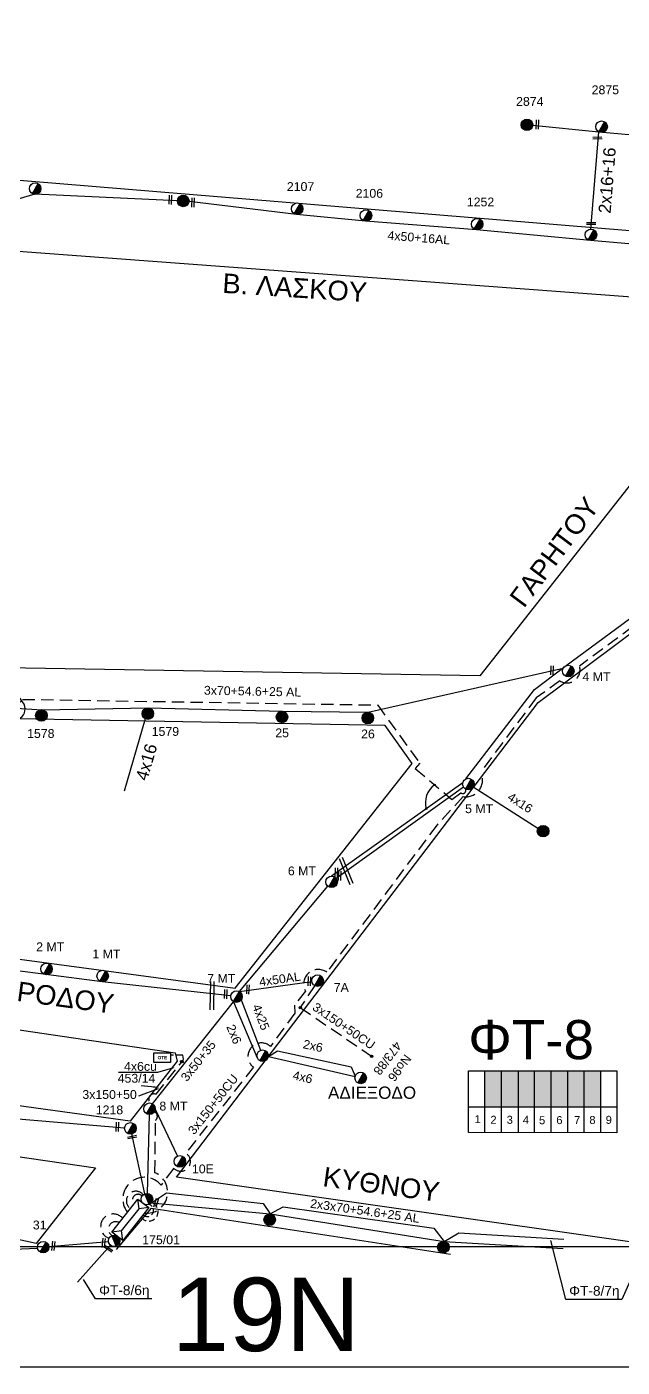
# Model space of a CAD drawing. Header units: millimetres. Extents: x 1421 to 7149, y 883 to 1925.
# Drawn here: x 6405.1 to 6526.7, y 887.4 to 1161.2 of the extents above; entities that cross this region are included whole.
import ezdxf
from ezdxf import colors
from ezdxf.entities.mleader import LeaderData, LeaderLine
from ezdxf.enums import TextEntityAlignment as Align
from ezdxf.math import Vec2, Vec3

# ---------------------------------------------------------------- set-up
doc = ezdxf.new("R2010")
doc.units = ezdxf.units.MM
doc.linetypes.add('DASHED', pattern=[19.05, 12.7, -6.35])
for name, color, linetype in [('2x16+16', 7, 'Continuous'), ('2x6', 7, 'SYN_LINE'), ('3x150+35', 7, 'DASHED'), ('3x48+35+16_5', 7, 'Continuous'), ('4x6', 7, 'SYN_LINE'), ('Pillar', 7, 'Continuous'), ('Pillar OTE', 7, 'Continuous'), ('Άγνωστα', 7, 'Continuous'), ('Γυμνά εναέρια ΧΤ (3Φ) 4x50AL', 7, 'Continuous'), ('Γυμνά εναέρια ΧΤ και ΦΟΠ (3Φ)   4x50+16AL', 7, 'Continuous'), ('Εναέρια παροχή ΧΤ 4x16', 7, 'SYN_LINE'), ('Εναέρια παροχή ΧΤ 4x25', 7, 'SYN_LINE'), ('Επιγραφές - Σχήματα', 7, 'Continuous'), ('Καλωδια Χ.Τ. 3x50+35', 7, 'Continuous'), ('Καλώδια ΧΤ   3x150+50CU', 7, 'DASHED'), ('Καλώδια ΧΤ   3x150AL+50CU', 7, 'DASHED'), ('Μηχανική τομή', 7, 'Continuous'), ('Στύλος Ξύλινος', 7, 'Continuous'), ('Στύλος Ξύλινος @ 1', 7, 'Continuous'), ('Στύλος ΦΜ', 7, 'Continuous'), ('Στύλος ΦΜ @ 1', 7, 'Continuous'), ('Συνδέσεις', 7, 'Continuous'), ('Συνεστραμμένα ΧΤ   3x70+54.6+25 AL', 7, 'SYN_LINE'), ('Τομή', 7, 'Continuous'), ('Υποσταθμός εναέριος 2 στύλων', 7, 'Continuous'), ('Υποσταθμός πόλεως', 7, 'Continuous'), ('Υπόβαθρο ΔΕΗ', 7, 'Continuous'), ('Υπόγεια καλώδια Παροχών ΧΤ   4x50AL', 7, 'DASHED'), ('Υπόγεια καλώδια Παροχών ΧΤ   4x6', 7, 'DASHED')]:
    doc.layers.add(name, color=color, linetype=linetype)
doc.styles.add('arial', font='ARIAL.TTF')
doc.styles.get("Standard").update_dxf_attribs({"font": 'ARIAL.TTF'})
doc.linetypes.add('SYN_LINE', pattern='A,0.5,-0.0001,["/\\/\\/\\/",Standard,S=0.1,R=0,X=0,Y=-0.05],-0.25', length=0.7501)
doc.dimstyles.new('ISO-25', dxfattribs={"dimtxt": 2.5, "dimasz": 2.5, "dimexe": 1.25, "dimexo": 0.625, "dimtad": 1, "dimtxsty": 'Standard', "dimcen": 2.5, "dimadec": 0, "dimazin": 0, "dimtfac": 1, "dimtmove": 0, "dimatfit": 3, "dimfxl": 1, "dimarcsym": 0})

# ---------------------------------------------------------------- blocks, each defined once
blk = doc.blocks.new('ΥΠΑΡΧΩΝ ΤΣΙΜΕΝΤΕΝΙΟΣ ΣΤΥΛΟΣ')
at = {"layer": 'Στύλος ΦΜ'}
blk.add_hatch(color=256, dxfattribs=at).paths.add_polyline_path([(-1.29, -2.28, 0.574793), (2.62, 0, 0.268822), (1.3, 2.27)])
blk.add_line((-1.29, -2.28), (1.3, 2.27), dxfattribs=at)
blk.add_circle((0, 0), 2.62, dxfattribs=at)
at = {"layer": 'Στύλος ΦΜ', "flags": 4}
for tag, p in [('ΤΥΠΟΣ', (-4.91, 3.03)), ('ΑΡΙΘΜΟΣ', (-4.68, 8.05))]:
    blk.add_attdef(tag, p, '', height=4, dxfattribs=at)
blk = doc.blocks.new('ΥΠΑΡΧΩΝ ΞΥΛΙΝΟΣ ΣΤΥΛΟΣ')
at = {"layer": 'Στύλος Ξύλινος'}
h = blk.add_hatch(color=256, dxfattribs=at)
h.paths.add_polyline_path([(-2.62, 0, 0.270008), (-1.29, -2.28), (1.3, 2.27, 0.576266)])
h.paths.add_polyline_path([(-1.29, -2.28, 0.574793), (2.62, 0, 0.268822), (1.3, 2.27)])
blk.add_line((-1.29, -2.28), (1.3, 2.27), dxfattribs=at)
blk.add_circle((0, 0), 2.62, dxfattribs=at)
at = {"layer": 'Στύλος Ξύλινος', "flags": 4}
for tag, p in [('ΑΡΙΘΜΟΣ', (-4.91, 8.6)), ('ΤΥΠΟΣ', (-4.85, 3.39))]:
    blk.add_attdef(tag, p, '', height=4, dxfattribs=at)
blk = doc.blocks.new('ΥΠΟΣΤΑΘΜΟΣ ΕΝΑΕΡΙΟΣ ΕΠΙ 2 ΣΤΥΛΩΝ')
at = {"layer": 'Υποσταθμός εναέριος 2 στύλων', "linetype": 'Continuous'}
for points in [[(-11.97, -2.11, 0.574793), (-8.45, -0.07, 0.268822), (-9.64, 1.98)], [(9.68, -2.15, 0.574793), (13.19, -0.1, 0.268822), (12.01, 1.95)]]:
    blk.add_hatch(color=256, dxfattribs=at).paths.add_polyline_path(points)
for p, q in [((-11.97, -2.11), (-9.64, 1.98)), ((9.68, -2.15), (12.01, 1.95))]:
    blk.add_line(p, q, dxfattribs=at)
for centre in [(-10.81, -0.07), (10.84, -0.1)]:
    blk.add_circle(centre, 2.36, dxfattribs=at)
at = {"layer": 'Υποσταθμός πόλεως', "linetype": 'Continuous', "ltscale": 40}
blk.add_lwpolyline([(-8.57, 2.82), (8.57, 2.82), (8.57, -2.82), (-8.57, -2.82)], close=True, dxfattribs=at)
for points in [[(-5.75, 0), (-8.57, 2.82)], [(-8.57, -2.82), (-5.75, 0)], [(-5.75, 0), (5.75, 0)], [(5.75, 0), (8.57, 2.82)], [(8.57, -2.82), (5.75, 0)]]:
    blk.add_lwpolyline(points, dxfattribs=at)
at = {"layer": 'Υποσταθμός εναέριος 2 στύλων', "ltscale": 40, "flags": 1}
for tag, p in [('ΜΕΤΑΣΧΗΜΑΤΙΣΜΟΣ', (14.09, 2.51)), ('ΙΣΧΥΣ', (14.07, -0.28)), ('ΑΡΙΘΜΟΣ', (14.19, -3))]:
    blk.add_attdef(tag, p, '', height=1.8, dxfattribs=at)
blk = doc.blocks.new('_ΣΥΝΔΕΣΗ')
at = {"layer": 'Συνδέσεις', "linetype": 'SYN_LINE', "ltscale": 40}
blk.add_hatch(color=256, dxfattribs=at).paths.add_polyline_path([(0.5, -0.01, 1), (-0.5, -0.01, 1)])
at = {"layer": 'Συνδέσεις'}
blk.add_circle((0, -0.01), 0.5, dxfattribs=at)
blk = doc.blocks.new('ΜΗΧΑΝΙΚΗ ΤΟΜΗ')
at = {"layer": 'Μηχανική τομή', "ltscale": 40}
for p, q in [((-3.7, 1.2), (3.9, 1.2)), ((3.9, -0.4), (-3.7, -0.4))]:
    blk.add_line(p, q, dxfattribs=at)
blk = doc.blocks.new('ΤΟΜΗ')
at = {"layer": 'Τομή', "ltscale": 40}
for p, q in [((10.9, 0.2), (-12.1, 0.2)), ((10.9, -2.6), (-12.1, -2.6))]:
    blk.add_line(p, q, dxfattribs=at)
blk = doc.blocks.new('PILLAR ΟΤΕ')
at = {"layer": 'Pillar OTE', "ltscale": 40}
blk.add_lwpolyline([(-3.31, 2.02), (3.39, 2.02), (3.39, -1.99), (-3.31, -1.99)], close=True, dxfattribs=at)
at = {"layer": 'Pillar OTE', "insert": (-1.81, 0.71), "char_height": 1.3575, "width": 109.961, "attachment_point": 1}
blk.add_mtext('{\\fArial|b1|i0|c161|p34;OTE}', dxfattribs=at)
blk = doc.blocks.new('TSONTA XT1')
at = {"ltscale": 40}
h = blk.add_hatch(color=256, dxfattribs=at)
h.dxf.hatch_style = 1
h.paths.add_polyline_path([(595.96, 2487.66), (597.07, 2488.77), (595.96, 2489.87), (594.85, 2488.77)])
blk.add_lwpolyline([(594.85, 2488.77), (595.96, 2489.87), (597.07, 2488.77), (595.96, 2487.66)], close=True, dxfattribs=at)

msp = doc.modelspace()

# ---------------------------------------------------------------- hatches: boundary and pattern name
at = {"layer": 'Pillar', "linetype": 'DASHED', "lineweight": -3, "ltscale": 0.2}
h = msp.add_hatch(color=85, dxfattribs=at)
h.dxf.hatch_style = 1
h.paths.add_polyline_path([(6498.63, 940.58), (6502.02, 940.58), (6502.02, 947.95), (6498.63, 947.95)])
h = msp.add_hatch(color=27, dxfattribs=at)
h.dxf.hatch_style = 1
h.paths.add_polyline_path([(6505.44, 947.94), (6502.05, 947.94), (6502.05, 940.56), (6505.44, 940.56)])
h = msp.add_hatch(color=30, dxfattribs=at)
h.dxf.hatch_style = 1
h.paths.add_polyline_path([(6505.47, 940.5), (6508.77, 940.5), (6508.77, 947.87), (6505.48, 947.87)])
h = msp.add_hatch(color=5, dxfattribs=at)
h.dxf.hatch_style = 1
h.paths.add_polyline_path([(6512.12, 947.95), (6508.74, 947.95), (6508.74, 940.57), (6512.12, 940.57)])
h = msp.add_hatch(color=2, dxfattribs=at)
h.dxf.hatch_style = 1
h.paths.add_polyline_path([(6512.15, 940.57), (6515.54, 940.57), (6515.54, 947.94), (6512.15, 947.94)])
h = msp.add_hatch(color=133, dxfattribs=at)
h.dxf.hatch_style = 1
h.paths.add_polyline_path([(6519.02, 947.89), (6515.58, 947.89), (6515.58, 940.52), (6519.02, 940.52)])
h = msp.add_hatch(color=1, dxfattribs=at)
h.dxf.hatch_style = 1
h.paths.add_polyline_path([(6522.24, 947.94), (6518.86, 947.94), (6518.86, 940.56), (6522.24, 940.56)])

# ---------------------------------------------------------------- linework, layer by layer
at = {"lineweight": -3, "ltscale": 0.1}
for points in [[(4932.72, 1917.4), (7149.36, 1917.4), (7149.36, 887.4), (4932.72, 887.4)], [(5038.25, 1899.55), (6989.1, 1899.55), (6989.1, 911.99), (5038.25, 911.99)]]:
    msp.add_lwpolyline(points, close=True, dxfattribs=at)
at = {"layer": '2x16+16', "color": 1, "lineweight": -3, "ltscale": 0.2}
for points in [[(6521.88, 1139.63), (6508.39, 1141.02)], [(6520.29, 1119.85), (6521.89, 1139.73)], [(6521.89, 1139.73), (6535.06, 1138.57)]]:
    msp.add_lwpolyline(points, dxfattribs=at)
at = {"layer": '2x6', "color": 1, "linetype": 'SYN_LINE', "lineweight": -3, "ltscale": 10}
msp.add_lwpolyline([(6447.35, 962.05), (6452.18, 950.56)], dxfattribs=at)
at = {"layer": '2x6', "color": 1, "linetype": 'SYN_LINE', "lineweight": -3, "ltscale": 20}
msp.add_lwpolyline([(6454.43, 950.84), (6456.28, 952.04), (6471.33, 948.77), (6472.17, 946.85)], dxfattribs=at)
at = {"layer": '3x150+35', "color": 30, "lineweight": -3, "ltscale": 0.1}
msp.add_arc((6430.01, 919.15), 1.91, 216.0174, 73.466, dxfattribs=at)
at = {"layer": '3x150+35', "color": 133, "lineweight": -3, "ltscale": 0.1}
msp.add_arc((6429.75, 919.43), 1.25, 225.4232, 74.1876, dxfattribs=at)
at = {"layer": '3x48+35+16_5', "color": 6, "lineweight": -3, "ltscale": 0.2}
msp.add_lwpolyline([(6446.76, 963.25), (6420.48, 966.11), (6409, 967.57), (6385.76, 970.62), (6369.89, 972.73), (6353.51, 974.92), (6332.76, 977.45), (6313.4, 980.32), (6300.52, 981.83), (6275.08, 985.46), (6249.59, 989.36)], dxfattribs=at)
at = {"layer": '4x6', "color": 1, "linetype": 'SYN_LINE', "lineweight": -3, "ltscale": 20}
msp.add_lwpolyline([(6454.43, 950.84), (6472.14, 946.74)], dxfattribs=at)
at = {"layer": 'Pillar', "lineweight": -3, "ltscale": 40}
for points in [[(6495.27, 935.31), (6495.27, 947.95), (6525.6, 947.95), (6525.6, 935.28), (6495.27, 935.31)], [(6498.6, 935.31), (6498.6, 947.95)], [(6502.04, 935.3), (6502.04, 947.95)], [(6505.48, 935.3), (6505.48, 947.95)], [(6508.78, 935.29), (6508.78, 947.95)], [(6512.16, 935.29), (6512.16, 947.95)], [(6515.56, 935.29), (6515.56, 947.95)], [(6518.9, 935.28), (6518.9, 947.95)], [(6522.28, 935.28), (6522.28, 947.95)], [(6495.27, 940.59), (6525.6, 940.56)]]:
    msp.add_lwpolyline(points, dxfattribs=at)
at = {"layer": 'Άγνωστα', "lineweight": -3, "ltscale": 0.1}
for p, q in [((6515.14, 901.22), (6512.08, 913.25)), ((6531.25, 911.63), (6526.61, 901.22)), ((6419.17, 901.34), (6416.73, 905.33)), ((6430.65, 901.34), (6419.17, 901.34)), ((6526.61, 901.22), (6515.14, 901.22))]:
    msp.add_line(p, q, dxfattribs=at)
at = {"layer": 'Άγνωστα', "color": 1, "lineweight": -3, "ltscale": 0.2}
msp.add_lwpolyline([(6429.75, 922.9), (6430.14, 939)], dxfattribs=at)
at = {"layer": 'Άγνωστα', "color": 1, "linetype": 'DASHED', "lineweight": -3, "ltscale": 0.2}
msp.add_arc((6427.39, 921.39), 1.95, 39.4745, 235.1645, dxfattribs=at)
at = {"layer": 'Άγνωστα', "lineweight": -3, "ltscale": 0.1}
msp.add_spline([(6399.48, 1017.55), (6404.27, 1023.29), (6402.53, 1024.56), (6402.72, 1023.31), (6404.18, 1023.48)], degree=3, dxfattribs=at)
at = {"layer": 'Γυμνά εναέρια ΧΤ (3Φ) 4x50AL', "color": 85, "lineweight": -3, "ltscale": 0.2}
msp.add_lwpolyline([(6494.77, 1007.56), (6508.74, 1025.83), (6514.95, 1030.51), (6538.76, 1048.08), (6566.45, 1068.46), (6621.32, 1107.54)], dxfattribs=at)
at = {"layer": 'Γυμνά εναέρια ΧΤ (3Φ) 4x50AL', "color": 1, "lineweight": -3, "ltscale": 0.2}
msp.add_lwpolyline([(6448.51, 964.1), (6463.32, 966.19)], dxfattribs=at)
at = {"layer": 'Γυμνά εναέρια ΧΤ και ΦΟΠ (3Φ)   4x50+16AL', "color": 27, "lineweight": -3, "ltscale": 0.2}
for p, q in [((6407.31, 911.66), (6398.85, 911.29)), ((6408.47, 911.92), (6408.46, 911.92)), ((6421.79, 912.99), (6409.64, 912.01))]:
    msp.add_line(p, q, dxfattribs=at)
at = {"layer": 'Γυμνά εναέρια ΧΤ και ΦΟΠ (3Φ)   4x50+16AL', "color": 1, "linetype": 'Continuous', "lineweight": -3, "ltscale": 0.2}
for points in [[(6435.88, 1125.61), (6406.78, 1126.94), (6380.28, 1119.23), (6343.46, 1104.41)], [(6622.45, 1109.39), (6594.93, 1111.39), (6564.4, 1113.7), (6538.91, 1115.88), (6520.18, 1117.5), (6496.95, 1119.68), (6474.27, 1121.44), (6460.2, 1122.82), (6438.26, 1125.44)]]:
    msp.add_lwpolyline(points, dxfattribs=at)
at = {"layer": 'Γυμνά εναέρια ΧΤ και ΦΟΠ (3Φ)   4x50+16AL', "color": 85, "lineweight": -3, "ltscale": 0.2}
for points in [[(6425.1, 936.24), (6393.62, 938.9), (6380.61, 940.59), (6355.29, 943.88), (6328, 947.93), (6295.06, 952.4), (6265.28, 957.73), (6231.68, 961.51), (6194.94, 968.3)], [(6429.2, 922.82), (6426.53, 935.03)]]:
    msp.add_lwpolyline(points, dxfattribs=at)
at = {"layer": 'Γυμνά εναέρια ΧΤ και ΦΟΠ (3Φ)   4x50+16AL', "color": 2, "lineweight": -3, "ltscale": 0.2}
msp.add_lwpolyline([(6422.21, 912.3), (6415.44, 904.74)], dxfattribs=at)
at = {"layer": 'Γυμνά εναέρια ΧΤ και ΦΟΠ (3Φ)   4x50+16AL', "color": 85, "linetype": 'DASHED', "lineweight": -3, "ltscale": 0.2}
msp.add_arc((6427.82, 921.57), 1.14, 43.4055, 225.9941, dxfattribs=at)
at = {"layer": 'Γυμνά εναέρια ΧΤ και ΦΟΠ (3Φ)   4x50+16AL', "color": 27, "linetype": 'DASHED', "lineweight": -3, "ltscale": 0.2}
msp.add_arc((6422.75, 916.15), 2.55, 40.0576, 250.3828, dxfattribs=at)
at = {"layer": 'Γυμνά εναέρια ΧΤ και ΦΟΠ (3Φ)   4x50+16AL', "color": 2, "linetype": 'DASHED', "lineweight": -3, "ltscale": 0.2}
msp.add_arc((6423.28, 915.61), 1.51, 60.7608, 238.9375, dxfattribs=at)
at = {"layer": 'Εναέρια παροχή ΧΤ 4x16', "color": 27, "lineweight": -3, "ltscale": 10}
msp.add_lwpolyline([(6429.26, 1019.85), (6424.98, 1005.01)], dxfattribs=at)
at = {"layer": 'Εναέρια παροχή ΧΤ 4x16', "color": 85, "linetype": 'Continuous', "lineweight": -3, "ltscale": 0.2}
msp.add_lwpolyline([(6509.46, 997.4), (6496.26, 1005.86)], dxfattribs=at)
at = {"layer": 'Εναέρια παροχή ΧΤ 4x25', "color": 85, "lineweight": -3, "ltscale": 10}
for points in [[(6494.11, 1006.74), (6467.31, 987.7)], [(6494.29, 1005.84), (6468.31, 987.21)]]:
    msp.add_lwpolyline(points, dxfattribs=at)
at = {"layer": 'Εναέρια παροχή ΧΤ 4x25', "color": 1, "linetype": 'SYN_LINE', "lineweight": -3, "ltscale": 10}
msp.add_lwpolyline([(6448.91, 962.42), (6452.84, 952.12)], dxfattribs=at)
at = {"layer": 'Καλωδια Χ.Τ. 3x50+35', "color": 1, "lineweight": -3, "ltscale": 0.2}
for points in [[(6448.51, 964.1), (6466.59, 985.62)], [(6430.75, 941.2), (6447.35, 962.05)]]:
    msp.add_lwpolyline(points, dxfattribs=at)
at = {"layer": 'Καλώδια ΧΤ   3x150+50CU', "color": 5, "linetype": 'DASHED', "lineweight": -3, "ltscale": 0.2}
msp.add_lwpolyline([(6623.29, 1107.6, -0.568475), (6621.23, 1106.34), (6614.96, 1102.44), (6569.54, 1069.35, -0.807158), (6565.11, 1065.74), (6542.15, 1048.79, -0.644122), (6538.01, 1045.46), (6517.95, 1030.57, -0.691884), (6513.96, 1027.55), (6509.13, 1024.11), (6497.73, 1008.9, -0.630582), (6494.19, 1003.95), (6488.88, 998.18), (6466.36, 968.07, 0.796056), (6461.99, 964.23), (6459.8, 961.37), (6459.87, 959.68), (6454.84, 952.92, 1.060663), (6451.41, 948.67), (6437.56, 931.11, -1.137485), (6435.12, 928.02), (6432.54, 924.6, 0.987053), (6425.68, 919.04)], format="xyb", dxfattribs=at)
at = {"layer": 'Καλώδια ΧΤ   3x150+50CU', "color": 1, "linetype": 'DASHED', "lineweight": -3, "ltscale": 0.2}
msp.add_lwpolyline([(6463.91, 965.33), (6460.95, 960.85), (6475.49, 950.92)], dxfattribs=at)
at = {"layer": 'Καλώδια ΧΤ   3x150AL+50CU', "color": 85, "linetype": 'DASHED', "lineweight": -3, "ltscale": 0.2}
msp.add_lwpolyline([(6279.3, 1033.59, -0.735611), (6278.7, 1032.45), (6278.53, 1025.79), (6476.75, 1022.64), (6485.34, 1010.73), (6484.4, 1009.65), (6491.92, 1003.33), (6493.72, 1004.72, 0.836321), (6494.68, 1005.47)], format="xyb", dxfattribs=at)
at = {"layer": 'Καλώδια ΧΤ   3x150AL+50CU', "color": 1, "lineweight": -3, "ltscale": 0.2}
for points in [[(6430.32, 941.35, -0.817443), (6431.5, 943.13), (6436.67, 949.63)], [(6429.12, 918.86, 0.858346), (6431.28, 927.11), (6431.41, 937.81, 0.519394), (6431.19, 939.6)]]:
    msp.add_lwpolyline(points, format="xyb", dxfattribs=at)
at = {"layer": 'Συνεστραμμένα ΧΤ   3x70+54.6+25 AL', "color": 27, "lineweight": -3, "ltscale": 20}
msp.add_lwpolyline([(6283.4, 1024.21), (6307.45, 1023.87), (6327.51, 1023.5), (6366.17, 1023.01), (6396.55, 1022.41), (6408.23, 1021.68), (6429.9, 1022.05), (6457.33, 1021.37), (6474.79, 1021.16), (6514.63, 1030.13)], dxfattribs=at)
at = {"layer": 'Συνεστραμμένα ΧΤ   3x70+54.6+25 AL', "color": 1, "lineweight": -3, "ltscale": 10}
msp.add_lwpolyline([(6431.34, 940.12), (6435.86, 930.51)], dxfattribs=at)
at = {"layer": 'Συνεστραμμένα ΧΤ   3x70+54.6+25 AL', "color": 133, "lineweight": -3, "ltscale": 20}
msp.add_lwpolyline([(6430.56, 920.98), (6433.67, 922.98), (6453.36, 920.82), (6454.81, 918.69), (6457.44, 920.12), (6488.22, 915.79), (6490.34, 913.08), (6493.34, 914.84), (6514.76, 913.54)], dxfattribs=at)
at = {"layer": 'Συνεστραμμένα ΧΤ   3x70+54.6+25 AL', "color": 30, "lineweight": -3, "ltscale": 20}
msp.add_lwpolyline([(6430.56, 920.98), (6454.81, 918.69), (6490.34, 913.08), (6514.63, 911.64)], dxfattribs=at)
at = {"layer": 'Υπόβαθρο ΔΕΗ', "lineweight": -3, "ltscale": 0.2}
for points in [[(6656.98, 1143.34), (6598.4, 1113.72), (6392.83, 1130.66, 0.064612), (6400.55, 1170.31, 0.137377), (6395.76, 1192.56), (6466.85, 1211.52), (6656.98, 1143.34)], [(6251.62, 1032.73, -0.641343), (6251.62, 1048.74), (6381.35, 1116.94), (6562.49, 1103.45)]]:
    msp.add_lwpolyline(points, format="xyb", dxfattribs=at)
for points in [[(6564.35, 1099.05), (6539.42, 1081.67), (6497.6, 1028.59), (6251.62, 1032.73)], [(6530.16, 912.71), (6435.65, 926.18), (6509.49, 1023.14), (6567.01, 1066.13), (6582.78, 1051.17)], [(6407.06, 912.66), (6313.73, 933.02), (6300.7, 924.27), (6181.82, 937.03), (6191.24, 961.35), (6419.13, 928.11), (6407.06, 912.66)], [(6423.44, 911.45), (6430.56, 919.88), (6491.62, 910.45)]]:
    msp.add_lwpolyline(points, dxfattribs=at)
for points in [[(6478.29, 1018.48), (6215.55, 1023.24), (6206.24, 997.29), (6447.69, 964.8), (6483.81, 1010.7)], [(6435.38, 951.61), (6435.79, 949.92), (6426.2, 937.63), (6195.12, 969.52), (6201.53, 986.15)]]:
    msp.add_lwpolyline(points, close=True, dxfattribs=at)
at = {"layer": 'Υπόβαθρο ΔΕΗ', "lineweight": -3}
msp.add_arc((6490.86, 1002.73), 4.37, 124.7756, 196.9533, dxfattribs=at)
at = {"layer": 'Υπόγεια καλώδια Παροχών ΧΤ   4x6', "color": 1, "linetype": 'DASHED', "ltscale": 0.1}
msp.add_lwpolyline([(6436.97, 950.07), (6437.14, 950.33), (6436.95, 951.11), (6434.44, 951.11)], dxfattribs=at)

# ---------------------------------------------------------------- block references
at = {"layer": 'Pillar OTE', "xscale": 0.5, "yscale": 0.5, "zscale": 0.5}
msp.add_blockref('PILLAR ΟΤΕ', (6432.73, 950.6), dxfattribs=at)
at = {"layer": 'Μηχανική τομή', "lineweight": -3}
for p, xscale, yscale, zscale, rotation in [((6509.22, 1141.23), 0.2500000000000124, 0.2500000000000124, 0.2500000000000124, 267.6485671368781), ((6521.62, 1138.54), 0.2500000000000271, 0.2500000000000271, 0.2500000000000271, 181.1727211049952), ((6434.33, 1125.87), 0.2500000000000124, 0.2500000000000124, 0.2500000000000124, 267.6485671368781), ((6438.93, 1125.28), 0.2500000000000124, 0.2500000000000124, 0.2500000000000124, 267.6485671368781), ((6520.38, 1121.08), 0.24999999999967, 0.24999999999967, 0.24999999999967, 178.8186023020033), ((6512.23, 1029.74), 0.2500000000000124, 0.2500000000000124, 0.2500000000000124, 267.6485671368781), ((6468.23, 988.44), 0.2500000000000124, 0.2500000000000124, 0.2500000000000124, 267.6485671368781), ((6468.87, 987.8), 0.2500000000000124, 0.2500000000000124, 0.2500000000000124, 267.6485671368781), ((6462.68, 966.24), 0.2500000000000124, 0.2500000000000124, 0.2500000000000124, 267.6485671368781), ((6445.62, 963.64), 0.2500000000000124, 0.2500000000000124, 0.2500000000000124, 267.6485671368781), ((6450.15, 964.59), 0.2500000000000124, 0.2500000000000124, 0.2500000000000124, 267.6485671368781), ((6423.49, 936.53), 0.2500000000000124, 0.2500000000000124, 0.2500000000000124, 267.6485671368781), ((6426.63, 934.5), 0.249999999999995, 0.249999999999995, 0.249999999999995, 191.3615319057388), ((6431.45, 921.03), 0.2500000000002955, 0.2500000000002955, 0.2500000000002955, 253.9230006498492), ((6410.63, 912.13), 0.250000000000208, 0.250000000000208, 0.250000000000208, 84.3788264927295), ((6420.93, 912.72), 0.250000000000208, 0.250000000000208, 0.250000000000208, 84.3788264927295), ((6421.73, 911.52), 0.2500000000004147, 0.2500000000004147, 0.2500000000004147, 327.2115296107436)]:
    msp.add_blockref('ΜΗΧΑΝΙΚΗ ΤΟΜΗ', p, dxfattribs=dict(at, xscale=xscale, yscale=yscale, zscale=zscale, rotation=rotation))
at = {"layer": 'Στύλος Ξύλινος @ 1', "lineweight": -3, "ltscale": 40}
ref = msp.add_blockref('ΥΠΑΡΧΩΝ ΞΥΛΙΝΟΣ ΣΤΥΛΟΣ', (6507.22, 1141.14), dxfattribs=dict(at, xscale=0.4499999999998181, yscale=0.4499999999998181, zscale=0.4499999999998181))
ref.add_attrib('ΑΡΙΘΜΟΣ', '2874', (6505.01, 1145.01), dxfattribs={"layer": 'Στύλος Ξύλινος', "height": 1.8, "flags": 4})
at = {"layer": 'Στύλος Ξύλινος @ 1', "lineweight": -3, "ltscale": 40, "xscale": 0.4499999999998181, "yscale": 0.4499999999998181, "zscale": 0.4499999999998181}
for p in [(6437.06, 1125.58), (6510.52, 996.88), (6454.7, 917.52), (6490.16, 911.92)]:
    msp.add_blockref('ΥΠΑΡΧΩΝ ΞΥΛΙΝΟΣ ΣΤΥΛΟΣ', p, dxfattribs=at)
at = {"layer": 'Στύλος Ξύλινος @ 1', "lineweight": -3, "ltscale": 40}
ref = msp.add_blockref('ΥΠΑΡΧΩΝ ΞΥΛΙΝΟΣ ΣΤΥΛΟΣ', (6408.11, 1020.51), dxfattribs=dict(at, xscale=0.4499999999998181, yscale=0.4499999999998181, zscale=0.4499999999998181))
ref.add_attrib('ΑΡΙΘΜΟΣ', '1578', (6405.18, 1015.92), dxfattribs={"layer": 'Στύλος Ξύλινος', "height": 1.8, "flags": 4})
ref = msp.add_blockref('ΥΠΑΡΧΩΝ ΞΥΛΙΝΟΣ ΣΤΥΛΟΣ', (6429.84, 1020.87), dxfattribs=dict(at, xscale=0.4499999999998181, yscale=0.4499999999998181, zscale=0.4499999999998181))
ref.add_attrib('ΑΡΙΘΜΟΣ', '1579', (6430.62, 1016.34), dxfattribs={"layer": 'Στύλος Ξύλινος', "height": 1.8, "flags": 4})
ref = msp.add_blockref('ΥΠΑΡΧΩΝ ΞΥΛΙΝΟΣ ΣΤΥΛΟΣ', (6457.22, 1020.2), dxfattribs=dict(at, xscale=0.4499999999998181, yscale=0.4499999999998181, zscale=0.4499999999998181))
ref.add_attrib('ΑΡΙΘΜΟΣ', '25', (6455.85, 1016.05), dxfattribs={"layer": 'Στύλος Ξύλινος', "height": 1.8, "flags": 4})
ref = msp.add_blockref('ΥΠΑΡΧΩΝ ΞΥΛΙΝΟΣ ΣΤΥΛΟΣ', (6474.74, 1019.98), dxfattribs=dict(at, xscale=0.4499999999998181, yscale=0.4499999999998181, zscale=0.4499999999998181))
ref.add_attrib('ΑΡΙΘΜΟΣ', '26', (6473.37, 1015.83), dxfattribs={"layer": 'Στύλος Ξύλινος', "height": 1.8, "flags": 4})
at = {"layer": 'Στύλος ΦΜ @ 1', "lineweight": -3, "ltscale": 40}
ref = msp.add_blockref('ΥΠΑΡΧΩΝ ΤΣΙΜΕΝΤΕΝΙΟΣ ΣΤΥΛΟΣ', (6522.47, 1140.75), dxfattribs=dict(at, xscale=0.4499999999998181, yscale=0.4499999999998181, zscale=0.4499999999998181))
ref.add_attrib('ΑΡΙΘΜΟΣ', '2875', (6520.43, 1147.38), dxfattribs={"layer": 'Στύλος ΦΜ', "height": 1.8, "flags": 4})
at = {"layer": 'Στύλος ΦΜ @ 1', "lineweight": -3, "ltscale": 40, "xscale": 0.4499999999998181, "yscale": 0.4499999999998181, "zscale": 0.4499999999998181}
for p in [(6406.84, 1128.11), (6520.29, 1118.67), (6453.27, 951.02), (6473.28, 946.47)]:
    msp.add_blockref('ΥΠΑΡΧΩΝ ΤΣΙΜΕΝΤΕΝΙΟΣ ΣΤΥΛΟΣ', p, dxfattribs=at)
at = {"layer": 'Στύλος ΦΜ @ 1', "lineweight": -3, "ltscale": 40}
ref = msp.add_blockref('ΥΠΑΡΧΩΝ ΤΣΙΜΕΝΤΕΝΙΟΣ ΣΤΥΛΟΣ', (6460.31, 1123.99), dxfattribs=dict(at, xscale=0.4499999999998181, yscale=0.4499999999998181, zscale=0.4499999999998181))
ref.add_attrib('ΑΡΙΘΜΟΣ', '2107', (6458.21, 1127.62), dxfattribs={"layer": 'Στύλος ΦΜ', "height": 1.8, "flags": 4})
ref = msp.add_blockref('ΥΠΑΡΧΩΝ ΤΣΙΜΕΝΤΕΝΙΟΣ ΣΤΥΛΟΣ', (6474.36, 1122.62), dxfattribs=dict(at, xscale=0.4499999999998181, yscale=0.4499999999998181, zscale=0.4499999999998181))
ref.add_attrib('ΑΡΙΘΜΟΣ', '2106', (6472.26, 1126.24), dxfattribs={"layer": 'Στύλος ΦΜ', "height": 1.8, "flags": 4})
ref = msp.add_blockref('ΥΠΑΡΧΩΝ ΤΣΙΜΕΝΤΕΝΙΟΣ ΣΤΥΛΟΣ', (6497.06, 1120.85), dxfattribs=dict(at, xscale=0.4499999999998181, yscale=0.4499999999998181, zscale=0.4499999999998181))
ref.add_attrib('ΑΡΙΘΜΟΣ', '1252', (6494.95, 1124.48), dxfattribs={"layer": 'Στύλος ΦΜ', "height": 1.8, "flags": 4})
ref = msp.add_blockref('ΥΠΑΡΧΩΝ ΤΣΙΜΕΝΤΕΝΙΟΣ ΣΤΥΛΟΣ', (6515.66, 1029.57), dxfattribs=dict(at, xscale=0.4499999999998181, yscale=0.4499999999998181, zscale=0.4499999999998181))
ref.add_attrib('ΑΡΙΘΜΟΣ', '4 MT', (6518.56, 1027.52), dxfattribs={"layer": 'Στύλος ΦΜ', "height": 1.8, "flags": 4})
ref = msp.add_blockref('ΥΠΑΡΧΩΝ ΤΣΙΜΕΝΤΕΝΙΟΣ ΣΤΥΛΟΣ', (6495.26, 1006.49), dxfattribs=dict(at, xscale=0.4499999999998181, yscale=0.4499999999998181, zscale=0.4499999999998181))
ref.add_attrib('ΑΡΙΘΜΟΣ', '5 MT', (6494.59, 1000.56), dxfattribs={"layer": 'Στύλος ΦΜ', "height": 1.8, "flags": 4})
ref = msp.add_blockref('ΥΠΑΡΧΩΝ ΤΣΙΜΕΝΤΕΝΙΟΣ ΣΤΥΛΟΣ', (6467.35, 986.52), dxfattribs=dict(at, xscale=0.4499999999998181, yscale=0.4499999999998181, zscale=0.4499999999998181))
ref.add_attrib('ΑΡΙΘΜΟΣ', '6 MT', (6458.42, 987.86), dxfattribs={"layer": 'Στύλος ΦΜ', "height": 1.8, "flags": 4})
ref = msp.add_blockref('ΥΠΑΡΧΩΝ ΤΣΙΜΕΝΤΕΝΙΟΣ ΣΤΥΛΟΣ', (6409.15, 968.73), dxfattribs=dict(at, xscale=0.4499999999998181, yscale=0.4499999999998181, zscale=0.4499999999998181))
ref.add_attrib('ΑΡΙΘΜΟΣ', '2 MT', (6407.04, 972.36), dxfattribs={"layer": 'Στύλος ΦΜ', "height": 1.8, "flags": 4})
ref = msp.add_blockref('ΥΠΑΡΧΩΝ ΤΣΙΜΕΝΤΕΝΙΟΣ ΣΤΥΛΟΣ', (6420.61, 967.28), dxfattribs=dict(at, xscale=0.4499999999998181, yscale=0.4499999999998181, zscale=0.4499999999998181))
ref.add_attrib('ΑΡΙΘΜΟΣ', '1 MT', (6418.51, 970.9), dxfattribs={"layer": 'Στύλος ΦΜ', "height": 1.8, "flags": 4})
ref = msp.add_blockref('ΥΠΑΡΧΩΝ ΤΣΙΜΕΝΤΕΝΙΟΣ ΣΤΥΛΟΣ', (6447.93, 963.08), dxfattribs=dict(at, xscale=0.4499999999998181, yscale=0.4499999999998181, zscale=0.4499999999998181))
ref.add_attrib('ΑΡΙΘΜΟΣ', '7 MT', (6441.96, 965.92), dxfattribs={"layer": 'Στύλος ΦΜ', "height": 1.8, "flags": 4})
ref = msp.add_blockref('ΥΠΑΡΧΩΝ ΤΣΙΜΕΝΤΕΝΙΟΣ ΣΤΥΛΟΣ', (6464.49, 966.35), dxfattribs=dict(at, xscale=0.4499999999998181, yscale=0.4499999999998181, zscale=0.4499999999998181))
ref.add_attrib('ΑΡΙΘΜΟΣ', '7A', (6467.78, 964.05), dxfattribs={"layer": 'Στύλος ΦΜ', "height": 1.8, "flags": 4})
ref = msp.add_blockref('ΥΠΑΡΧΩΝ ΤΣΙΜΕΝΤΕΝΙΟΣ ΣΤΥΛΟΣ', (6426.27, 936.18), dxfattribs=dict(at, xscale=0.4499999999998181, yscale=0.4499999999998181, zscale=0.4499999999998181))
ref.add_attrib('ΑΡΙΘΜΟΣ', '1218', (6419.2, 939.05), dxfattribs={"layer": 'Στύλος ΦΜ', "height": 1.8, "flags": 4})
ref = msp.add_blockref('ΥΠΑΡΧΩΝ ΤΣΙΜΕΝΤΕΝΙΟΣ ΣΤΥΛΟΣ', (6430.17, 940.18), dxfattribs=dict(at, xscale=0.4499999999998181, yscale=0.4499999999998181, zscale=0.4499999999998181))
ref.add_attrib('ΑΡΙΘΜΟΣ', '8 MT', (6432.19, 939.83), dxfattribs={"layer": 'Στύλος ΦΜ', "height": 1.8, "flags": 4})
ref = msp.add_blockref('ΥΠΑΡΧΩΝ ΤΣΙΜΕΝΤΕΝΙΟΣ ΣΤΥΛΟΣ', (6436.36, 929.44), dxfattribs=dict(at, xscale=0.4499999999998181, yscale=0.4499999999998181, zscale=0.4499999999998181))
ref.add_attrib('ΤΥΠΟΣ', '10E', (6438.84, 927), dxfattribs={"layer": 'Στύλος ΦΜ', "height": 1.8, "flags": 4})
ref = msp.add_blockref('ΥΠΑΡΧΩΝ ΤΣΙΜΕΝΤΕΝΙΟΣ ΣΤΥΛΟΣ', (6408.46, 911.92), dxfattribs=dict(at, xscale=0.4499999999998181, yscale=0.4499999999998181, zscale=0.4499999999998181))
ref.add_attrib('ΑΡΙΘΜΟΣ', '31', (6406.36, 915.54), dxfattribs={"layer": 'Στύλος ΦΜ', "height": 1.8, "flags": 4})
at = {"layer": 'Συνδέσεις', "lineweight": -3}
for p, xscale, yscale, zscale in [((6488.37, 1006.32), 0.25, 0.25, 0.25), ((6486.68, 1001.46), 0.25, 0.25, 0.25), ((6460.95, 960.85), 0.4777242751392805, 0.4777242751392805, 0.4777242751392805), ((6475.5, 950.92), 0.4777242751392805, 0.4777242751392805, 0.4777242751392805)]:
    msp.add_blockref('_ΣΥΝΔΕΣΗ', p, dxfattribs=dict(at, xscale=xscale, yscale=yscale, zscale=zscale))
at = {"layer": 'Συνδέσεις', "xscale": 0.3075184835441075, "yscale": 0.3075184835441075, "zscale": 0.3075184835441075, "rotation": 326.1017680161707}
msp.add_blockref('TSONTA XT1', (5857.81, 416.76), dxfattribs=at)
at = {"layer": 'Τομή', "lineweight": -3}
for p, xscale, yscale, zscale, rotation in [((6469.95, 988.8), 0.25000000000065, 0.25000000000065, 0.25000000000065, 112.1122862749401), ((6442.61, 963.44), 0.2500000000007357, 0.2500000000007357, 0.2500000000007357, 89.18087173927908)]:
    msp.add_blockref('ΤΟΜΗ', p, dxfattribs=dict(at, xscale=xscale, yscale=yscale, zscale=zscale, rotation=rotation))
at = {"layer": 'Υποσταθμός εναέριος 2 στύλων', "lineweight": -3, "xscale": 0.4999999999999998, "yscale": 0.4999999999999998, "zscale": 0.4999999999999998, "rotation": 51.8727278241559}
msp.add_blockref('ΥΠΟΣΤΑΘΜΟΣ ΕΝΑΕΡΙΟΣ ΕΠΙ 2 ΣΤΥΛΩΝ', (6426.26, 917.49), dxfattribs=at)

# ---------------------------------------------------------------- texts
at = {"lineweight": -3, "ltscale": 40, "char_height": 4, "width": 64.8866, "attachment_point": 1, "style": 'arial'}
for s, insert, rotation in [('Β. ΛΑΣΚΟΥ', (6445.22, 1110.82), 356.2922), ('ΓΑΡΗΤΟΥ', (6503.41, 1044.66), 53.2198), ('ΡΟΔΟΥ', (6403.45, 966.2), 352.2831), ('ΚΥΘΝΟΥ', (6465.91, 928.34), 352.2831)]:
    msp.add_mtext(s, dxfattribs=dict(at, insert=insert, rotation=rotation))
at = {"lineweight": -3, "ltscale": 40, "insert": (6434.72, 905.68), "char_height": 15, "width": 40.7486, "attachment_point": 1, "style": 'arial'}
msp.add_mtext('19N', dxfattribs=at)
at = {"layer": 'Pillar', "lineweight": -3, "ltscale": 30, "char_height": 1.63, "width": 11.2573, "attachment_point": 1}
for s, insert in [('1', (6496.52, 938.87)), ('2', (6499.76, 938.74)), ('3', (6503.09, 938.74)), ('4', (6506.39, 938.74)), ('5', (6509.69, 938.65)), ('6', (6513.21, 938.68)), ('7', (6516.84, 938.68)), ('8', (6519.96, 938.71)), ('9', (6523.29, 938.74))]:
    msp.add_mtext(s, dxfattribs=dict(at, insert=insert))
at = {"layer": 'Άγνωστα', "lineweight": -3, "ltscale": 0.1}
for s, height, rotation, p in [('2x16+16', 2.5, 85.4058, (6523.59, 1129.78)), ('4x50+16AL', 1.8, 355.5487, (6485.16, 1118.09)), ('3x70+54.6+25 AL', 1.8, 358.8673, (6451.21, 1025.46)), ('4x16', 2.5, 73.9028, (6429.54, 1011)), ('4x16', 1.8, 327.3579, (6505.85, 1002.68)), ('4x50AL', 1.8, 8.0224, (6456.79, 966.67)), ('4x25', 1.8, 290.9148, (6452.93, 958.89)), ('3x150+50CU', 1.8, 325.676, (6469.85, 957.1)), ('2x6', 1.8, 292.8061, (6447.43, 955.4)), ('3x50+35', 1.8, 51.4888, (6440.13, 949.96)), ('2x6', 1.8, 347.7578, (6463.55, 953.02)), ('473/88', 1.8, 233.2805, (6478.77, 950.47)), ('Νο96', 1.8, 233.2805, (6481.24, 948.51)), ('3x150+50CU', 1.8, 51.7244, (6443.14, 941.08)), ('4x6', 1.8, 346.9487, (6461.45, 946.65)), ('2x3x70+54.6+25 AL', 1.8, 352.0106, (6474.15, 919.32))]:
    msp.add_text(s, height=height, rotation=rotation, dxfattribs=at).set_placement(p, align=Align.MIDDLE_CENTER)
for s, height, p in [('453/14', 1.8, (6427.52, 946.41)), ('ΑΔΙΕΞΟΔΟ', 2.5, (6475.6, 943.46)), ('3x150+50', 1.8, (6422.02, 943.09))]:
    msp.add_text(s, height=height, dxfattribs=at).set_placement(p, align=Align.MIDDLE_CENTER)
at = {"layer": 'Άγνωστα', "lineweight": -3, "ltscale": 0.1, "width": 6.1629, "attachment_point": 1}
for s, insert, char_height in [('175/01', (6428.69, 914.32), 1.8), ('ΦΤ-8/6η', (6419.87, 904.12), 2), ('ΦΤ-8/7η', (6515.83, 904), 2)]:
    msp.add_mtext(s, dxfattribs=dict(at, insert=insert, char_height=char_height))
at = {"layer": 'Υπόβαθρο ΔΕΗ', "lineweight": -3, "insert": (6495.23, 958.3), "char_height": 8, "width": 84.6573, "attachment_point": 1}
msp.add_mtext('ΦT-8', dxfattribs=at)
at = {"layer": 'Υπόγεια καλώδια Παροχών ΧΤ   4x50AL', "color": 7, "ltscale": 0.2, "insert": (6424.97, 949.73), "char_height": 1.8, "attachment_point": 1}
msp.add_mtext_dynamic_manual_height_columns('4x6cu', width=1.8, gutter_width=12.5, heights=[0.118], dxfattribs=at)

# ---------------------------------------------------------------- leaders
at = {"layer": 'Άγνωστα', "linetype": 'Continuous', "ltscale": 0.2}
ml = msp.add_multileader_mtext('Standard', dxfattribs=at)
ml.set_content('', color=256)
ml.set_leader_properties()
ml.build(insert=Vec2(0, 0))
ml.multileader.update_dxf_attribs({"arrow_head_size": 1})
ctx = ml.context
ctx.base_point, ctx.arrow_head_size, ctx.plane_origin = Vec3(6419.82, 947.56), 1, Vec3(6435.35, 948.6)
ctx.text_align_type = 2
notes = []
notes.append((ctx, [(0, (1, 1, 0), (6431.82, 947.56), (-1, 0), 8, [(0, [(6435.35, 948.6)], 0, [])])]))
ctx.mtext.insert, ctx.mtext.alignment, ctx.mtext.flow_direction = Vec3(6421.82, 949.56), 3, 5
at = {"layer": 'Επιγραφές - Σχήματα', "ltscale": 40}
for points in [[(6431.93, 944.51), (6428.45, 944.88)], [(6431.93, 944.25), (6427.94, 942.77)]]:
    msp.add_leader(points, dimstyle='ISO-25', override={"dimasz": 1, "dimtad": 0}, dxfattribs=at)
for ctx, leaders in notes:
    for number, flags, end, landing, length, lines in leaders:
        leader = LeaderData()
        leader.index, (leader.has_last_leader_line, leader.has_dogleg_vector, leader.attachment_direction) = number, flags
        leader.last_leader_point, leader.dogleg_vector, leader.dogleg_length = Vec3(end), Vec3(landing), length
        for number, points, colour, breaks in lines:
            line = LeaderLine()
            line.index, line.vertices, line.color, line.breaks = number, Vec3.list(points), colors.encode_raw_color(colour), breaks
            leader.lines.append(line)
        ctx.leaders.append(leader)

doc.saveas('drawing.dxf')
